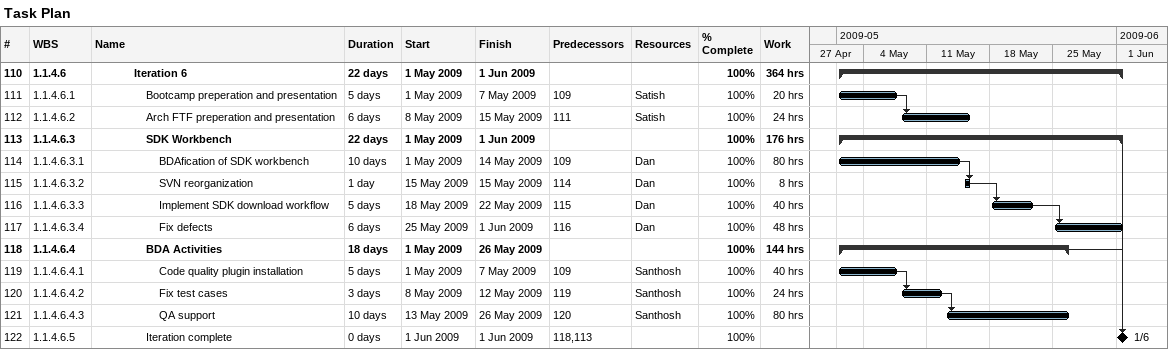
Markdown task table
Task Plan

| ID | WBS | Task | Duration | Start | Finish | Predecessors | Resources | % complete | Work (h) |
|---|---|---|---|---|---|---|---|---|---|
| 110 | 1.1.4.6 | **Iteration 6** | 22d | 2009-05-01 | 2009-06-01 |  |  | 100 | 364 |
| 111 | 1.1.4.6.1 | Bootcamp preperation and presentation | 5d | 2009-05-01 | 2009-05-07 | 109 | Satish | 100 | 20 |
| 112 | 1.1.4.6.2 | Arch FTF preperation and presentation | 6d | 2009-05-08 | 2009-05-15 | 111 | Satish | 100 | 24 |
| 113 | 1.1.4.6.3 | **SDK Workbench** | 22d | 2009-05-01 | 2009-06-01 |  |  | 100 | 176 |
| 114 | 1.1.4.6.3.1 | BDAfication of SDK workbench | 10d | 2009-05-01 | 2009-05-14 | 109 | Dan | 100 | 80 |
| 115 | 1.1.4.6.3.2 | SVN reorganization | 1d | 2009-05-15 | 2009-05-15 | 114 | Dan | 100 | 8 |
| 116 | 1.1.4.6.3.3 | Implement SDK download workflow | 5d | 2009-05-18 | 2009-05-22 | 115 | Dan | 100 | 40 |
| 117 | 1.1.4.6.3.4 | Fix defects | 6d | 2009-05-25 | 2009-06-01 | 116 | Dan | 100 | 48 |
| 118 | 1.1.4.6.4 | **BDA Activities** | 18d | 2009-05-01 | 2009-05-26 |  |  | 100 | 144 |
| 119 | 1.1.4.6.4.1 | Code quality plugin installation | 5d | 2009-05-01 | 2009-05-07 | 109 | Santhosh | 100 | 40 |
| 120 | 1.1.4.6.4.2 | Fix test cases | 3d | 2009-05-08 | 2009-05-12 | 119 | Santhosh | 100 | 24 |
| 121 | 1.1.4.6.4.3 | QA support | 10d | 2009-05-13 | 2009-05-26 | 120 | Santhosh | 100 | 80 |
| 122 | 1.1.4.6.5 | Iteration complete | 0d | 2009-06-01 | 2009-06-01 | 118, 113 |  | 100 |  |
